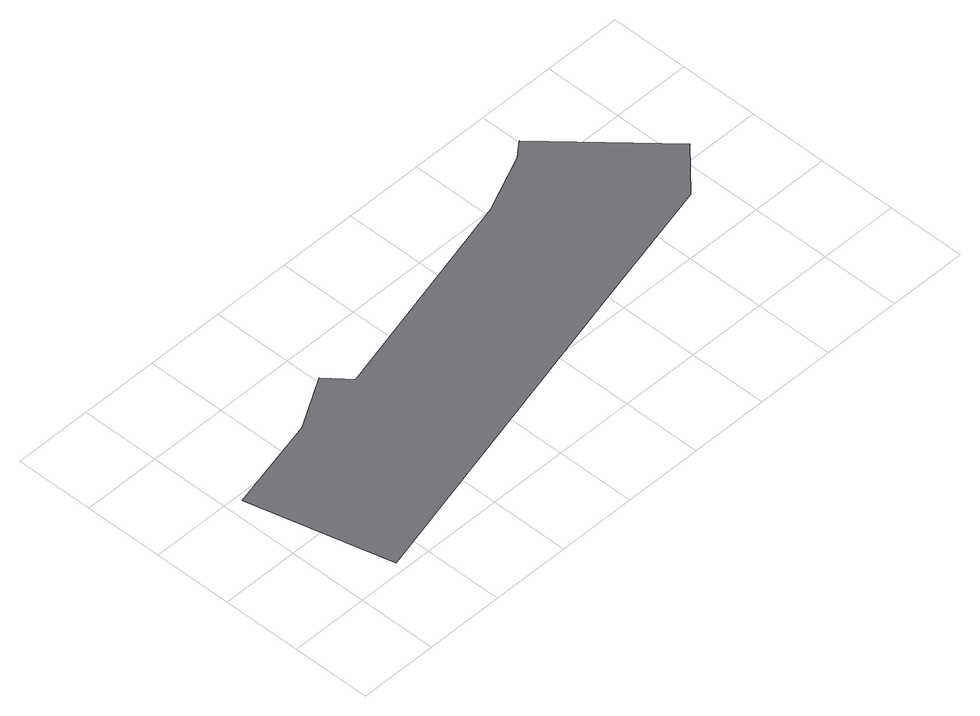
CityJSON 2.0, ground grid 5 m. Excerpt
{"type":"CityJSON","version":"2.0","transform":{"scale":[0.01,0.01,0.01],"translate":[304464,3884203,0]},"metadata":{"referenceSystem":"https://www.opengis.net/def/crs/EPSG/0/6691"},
"CityObjects":{
"road1":{"type":"Road","geometry":[{"type":"MultiSurface","lod":"1","boundaries":[[[0,1,2,3,4,5,6,7,8,9,10,11]]]}]}
},
"vertices":[
[3010,1743,0],[2912,1665,0],[2543,1504,0],[1153,1149,0],[1026,1294,0],[705,1107,0],[99,961,0],[322,62,0],[1084,255,0],[2474,609,0],[3345,825,0],[3611,1085,0]
]}
